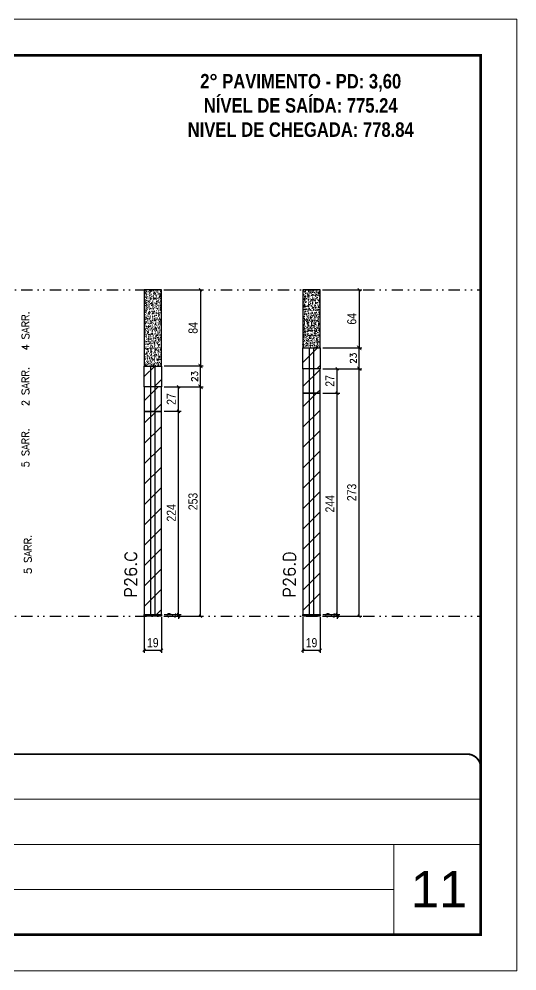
# Model space of a CAD drawing. Extents: x 2949 to 9203, y -16089 to 12527.
# Drawn here: x 7068 to 7618, y 9180 to 10230 of the extents above; entities that cross this region are included whole.
import ezdxf

# ---------------------------------------------------------------- set-up
doc = ezdxf.new("R2010")
doc.units = 0
for name, pattern in [('CONTINUO', [0]), ('DASHED', [0.75, 0.5, -0.25]), ('DIVIDE2', [0.625, 0.25, -0.125, 0, -0.125, 0, -0.125])]:
    doc.linetypes.add(name, pattern=pattern)
for name, color, linetype, lineweight in [('CARIMBO', 255, 'Continuous', 9), ('Folhas', 255, 'Continuous', 9), ('Hachura', 251, 'Continuous', 9), ('SARRAFO DE PRESSAO', 251, 'DASHED', 9), ('Texto Seção', 7, 'Continuous', 15)]:
    doc.layers.add(name, color=color, linetype=linetype, lineweight=lineweight)
for name, color, linetype in [('COTA', 241, 'Continuous'), ('NOMENCLATURA', 7, 'Continuous'), ('Nível', 160, 'Continuous'), ('Painéis', 200, 'Continuous'), ('SARR_2.2x7', 40, 'Continuous')]:
    doc.layers.add(name, color=color, linetype=linetype)
doc.styles.add('ARIAL', font='arial.ttf')
doc.styles.add('COTA TECNICA', font='techl___.ttf', dxfattribs={"height": 10})
doc.styles.add('COTA TECNICA-50', font='techl___.ttf', dxfattribs={"height": 10})
doc.styles.add('REGUA-120', font='ROMANS.shx', dxfattribs={"height": 15})
doc.styles.add('ROMANC', font='techb___.ttf', dxfattribs={"height": 2.5})
doc.styles.add('ROMANS', font='romans.shx')
doc.dimstyles.new('COTA PAINEL-50', dxfattribs={"dimtxt": 10, "dimasz": 3, "dimexe": 3, "dimexo": 3, "dimgap": 3, "dimtad": 1, "dimdec": 1, "dimzin": 12, "dimdsep": 46, "dimtxsty": 'COTA TECNICA-50', "dimblk1": 'OBLIQUE', "dimblk2": 'OBLIQUE', "dimsah": 1, "dimcen": 0.9, "dimclrd": 4, "dimclre": 4, "dimclrt": 240, "dimadec": 1, "dimazin": 3, "dimtfac": 1, "dimtdec": 1, "dimtmove": 0, "dimatfit": 3, "dimfxl": 1, "dimtolj": 1, "dimtzin": 12, "dimarcsym": 0})
doc.dimstyles.new('Cota Paínel', dxfattribs={"dimtxt": 7, "dimasz": 5, "dimexe": 3, "dimexo": 3, "dimgap": 3, "dimtad": 1, "dimdec": 1, "dimzin": 12, "dimdsep": 46, "dimtxsty": 'ROMANS', "dimblk": 'ARCHTICK', "dimcen": 0, "dimclrd": 4, "dimclre": 4, "dimclrt": 1, "dimadec": 1, "dimazin": 3, "dimtfac": 1, "dimtdec": 1, "dimtmove": 0, "dimatfit": 3, "dimldrblk": 'OBLIQUE', "dimfxl": 1, "dimtolj": 1, "dimtzin": 12, "dimarcsym": 0})
doc.dimstyles.new('PAINEL', dxfattribs={"dimtxt": 10, "dimasz": 3, "dimexe": 3, "dimexo": 3, "dimgap": 3, "dimtad": 1, "dimdec": 1, "dimzin": 12, "dimdsep": 46, "dimtxsty": 'COTA TECNICA', "dimblk1": 'OBLIQUE', "dimblk2": 'OBLIQUE', "dimsah": 1, "dimcen": 0.9, "dimclrd": 4, "dimclre": 4, "dimclrt": 240, "dimadec": 1, "dimazin": 3, "dimtfac": 1, "dimtdec": 1, "dimtmove": 0, "dimatfit": 3, "dimfxl": 1, "dimtolj": 1, "dimtzin": 12, "dimarcsym": 0})
pattern_1 = [(45, (-126071.967, -22713.47), (-11.2253202, 11.2253202), [])]

# ---------------------------------------------------------------- blocks, each defined once
blk = doc.blocks.new('9999999999')
at = {"color": 30, "linetype": 'CONTINUO'}
for p, q in [((98564.6, 34379.6), (99584, 34379.6)), ((98564.6, 34329.8), (99488, 34329.8)), ((99584, 34329.8), (99488, 34329.8)), ((99488, 34329.8), (99488, 34230.2)), ((98564.6, 34280), (99488, 34280))]:
    blk.add_line(p, q, dxfattribs=at)
at = {"color": 30, "linetype": 'CONTINUO', "const_width": 2}
blk.add_lwpolyline([(99584, 34230.2), (99584, 34414.4, 0.414214), (99569, 34429.4), (98229, 34429.4, 0.414214), (98214, 34414.4), (98214, 34245.2, 0.414214), (98229, 34230.2), (99584, 34230.2)], format="xyb", dxfattribs=at)
at = {"layer": 'Folhas'}
blk.add_lwpolyline([(98139, 34190.2), (99624, 34190.2), (99624, 35240.2), (98139, 35240.2)], close=True, dxfattribs=at)
at = {"layer": 'Folhas', "color": 30, "const_width": 3}
blk.add_lwpolyline([(98214, 34230.2), (99584, 34230.2), (99584, 35200.2), (98214, 35200.2)], close=True, dxfattribs=at)
blk = doc.blocks.new('_Oblique')
at = {"color": 0, "linetype": 'ByBlock', "lineweight": -2}
blk.add_line((-0.5, -0.5), (0.5, 0.5), dxfattribs=at)
blk = doc.blocks.new('*D301')
at = {"layer": 'COTA', "color": 4, "lineweight": -2, "transparency": 16777216}
for p, q in [((7206.1, 9569.9), (7206.1, 9530.5)), ((7225.1, 9569.9), (7225.1, 9530.5)), ((7206.1, 9533.5), (7225.1, 9533.5))]:
    blk.add_line(p, q, dxfattribs=at)
at = {"layer": 'Defpoints', "color": 0, "transparency": 16777216}
for p in [(7206.1, 9572.9), (7225.1, 9572.9), (7225.1, 9533.5)]:
    blk.add_point(p, dxfattribs=at)
at = {"layer": 'COTA', "color": 4, "lineweight": -2, "transparency": 16777216, "xscale": 3, "yscale": 3, "zscale": 3, "rotation": 180}
blk.add_blockref('_Oblique', (7206.1, 9533.5), dxfattribs=at)
at = {"layer": 'COTA', "color": 4, "lineweight": -2, "transparency": 16777216, "xscale": 3, "yscale": 3, "zscale": 3}
blk.add_blockref('_Oblique', (7225.1, 9533.5), dxfattribs=at)
at = {"layer": 'COTA', "color": 240, "transparency": 16777216, "insert": (7215.6, 9541.6), "char_height": 10, "attachment_point": 5, "style": 'COTA TECNICA'}
blk.add_mtext('\\A1;19', dxfattribs=at)
blk = doc.blocks.new('*D302')
at = {"layer": 'COTA', "color": 4, "lineweight": -2, "transparency": 16777216}
for p, q in [((7228.1, 9823.9), (7271.2, 9823.9)), ((7268.2, 9570.9), (7268.2, 9823.9)), ((7228.1, 9570.9), (7271.2, 9570.9))]:
    blk.add_line(p, q, dxfattribs=at)
at = {"layer": 'Defpoints', "color": 0, "transparency": 16777216}
for p in [(7225.1, 9823.9), (7268.2, 9823.9), (7225.1, 9570.9)]:
    blk.add_point(p, dxfattribs=at)
at = {"layer": 'COTA', "color": 4, "lineweight": -2, "transparency": 16777216, "xscale": 3, "yscale": 3, "zscale": 3}
for p, rotation in [((7268.2, 9823.9), 90), ((7268.2, 9570.9), 270)]:
    blk.add_blockref('_Oblique', p, dxfattribs=dict(at, rotation=rotation))
at = {"layer": 'COTA', "color": 240, "transparency": 16777216, "insert": (7260, 9697.4), "char_height": 10, "attachment_point": 5, "rotation": 90, "style": 'COTA TECNICA'}
blk.add_mtext('\\A1;253', dxfattribs=at)
blk = doc.blocks.new('*D303')
at = {"layer": 'COTA', "color": 4, "lineweight": -2, "transparency": 16777216}
for p, q in [((7228.1, 9572.9), (7247, 9572.9)), ((7228.1, 9570.9), (7247, 9570.9)), ((7244, 9572.9), (7244, 9575.9)), ((7244, 9570.9), (7244, 9572.9)), ((7244, 9570.9), (7244, 9567.9))]:
    blk.add_line(p, q, dxfattribs=at)
at = {"layer": 'Defpoints', "color": 0, "transparency": 16777216}
for p in [(7225.1, 9572.9), (7225.1, 9570.9), (7244, 9572.9)]:
    blk.add_point(p, dxfattribs=at)
at = {"layer": 'COTA', "color": 4, "lineweight": -2, "transparency": 16777216, "xscale": 3, "yscale": 3, "zscale": 3}
for p, rotation in [((7244, 9572.9), 270), ((7244, 9570.9), 90)]:
    blk.add_blockref('_Oblique', p, dxfattribs=dict(at, rotation=rotation))
at = {"layer": 'COTA', "color": 240, "transparency": 16777216, "insert": (7236, 9571.9), "char_height": 10, "attachment_point": 5, "rotation": 90, "style": 'COTA TECNICA-50'}
blk.add_mtext('\\A1;2', dxfattribs=at)
blk = doc.blocks.new('*D338')
at = {"layer": 'COTA', "color": 4, "linetype": 'ByBlock', "lineweight": -2, "transparency": 16777216}
for p, q in [((7228.1, 9930.9), (7271.2, 9930.9)), ((7268.2, 9930.9), (7268.2, 9846.9)), ((7228.1, 9846.9), (7271.2, 9846.9))]:
    blk.add_line(p, q, dxfattribs=at)
at = {"layer": 'Defpoints', "color": 0, "linetype": 'ByBlock', "transparency": 16777216}
for p in [(7225.1, 9930.9), (7225.1, 9846.9), (7268.2, 9846.9)]:
    blk.add_point(p, dxfattribs=at)
at = {"layer": 'COTA', "color": 4, "linetype": 'ByBlock', "lineweight": -2, "transparency": 16777216, "xscale": 3, "yscale": 3, "zscale": 3}
for p, rotation in [((7268.2, 9930.9), 90), ((7268.2, 9846.9), 270)]:
    blk.add_blockref('_Oblique', p, dxfattribs=dict(at, rotation=rotation))
at = {"layer": 'COTA', "color": 240, "linetype": 'ByBlock', "transparency": 16777216, "insert": (7260.1, 9888.9), "char_height": 10, "attachment_point": 5, "rotation": 90, "style": 'COTA TECNICA'}
blk.add_mtext('\\A1;84', dxfattribs=at)
blk = doc.blocks.new('*D339')
at = {"layer": 'COTA', "color": 4, "linetype": 'ByBlock', "lineweight": -2, "transparency": 16777216}
for p, q in [((7228.1, 9796.9), (7247, 9796.9)), ((7244, 9572.9), (7244, 9796.9)), ((7228.1, 9572.9), (7247, 9572.9))]:
    blk.add_line(p, q, dxfattribs=at)
at = {"layer": 'Defpoints', "color": 0, "linetype": 'ByBlock', "transparency": 16777216}
for p in [(7225.1, 9796.9), (7244, 9796.9), (7225.1, 9572.9)]:
    blk.add_point(p, dxfattribs=at)
at = {"layer": 'COTA', "color": 4, "linetype": 'ByBlock', "lineweight": -2, "transparency": 16777216, "xscale": 3, "yscale": 3, "zscale": 3}
for p, rotation in [((7244, 9796.9), 90), ((7244, 9572.9), 270)]:
    blk.add_blockref('_Oblique', p, dxfattribs=dict(at, rotation=rotation))
at = {"layer": 'COTA', "color": 240, "linetype": 'ByBlock', "transparency": 16777216, "insert": (7236, 9684.9), "char_height": 10, "attachment_point": 5, "rotation": 90, "style": 'COTA TECNICA'}
blk.add_mtext('\\A1;224', dxfattribs=at)
blk = doc.blocks.new('*D304')
at = {"layer": 'COTA', "color": 4, "linetype": 'ByBlock', "lineweight": -2, "transparency": 16777216}
for p, q in [((7228.1, 9823.9), (7247, 9823.9)), ((7244, 9796.9), (7244, 9823.9)), ((7228.1, 9796.9), (7247, 9796.9))]:
    blk.add_line(p, q, dxfattribs=at)
at = {"layer": 'Defpoints', "color": 0, "linetype": 'ByBlock', "transparency": 16777216}
for p in [(7225.1, 9823.9), (7244, 9823.9), (7225.1, 9796.9)]:
    blk.add_point(p, dxfattribs=at)
at = {"layer": 'COTA', "color": 4, "linetype": 'ByBlock', "lineweight": -2, "transparency": 16777216, "xscale": 3, "yscale": 3, "zscale": 3}
for p, rotation in [((7244, 9823.9), 90), ((7244, 9796.9), 270)]:
    blk.add_blockref('_Oblique', p, dxfattribs=dict(at, rotation=rotation))
at = {"layer": 'COTA', "color": 240, "linetype": 'ByBlock', "transparency": 16777216, "insert": (7236, 9810.4), "char_height": 10, "attachment_point": 5, "rotation": 90, "style": 'COTA TECNICA'}
blk.add_mtext('\\A1;27', dxfattribs=at)
blk = doc.blocks.new('*D305')
at = {"layer": 'COTA', "color": 4, "lineweight": -2, "transparency": 16777216}
for p, q in [((7381.3, 9569.9), (7381.3, 9530.5)), ((7400.3, 9569.9), (7400.3, 9530.5)), ((7381.3, 9533.5), (7400.3, 9533.5))]:
    blk.add_line(p, q, dxfattribs=at)
at = {"layer": 'Defpoints', "color": 0, "transparency": 16777216}
for p in [(7381.3, 9572.9), (7400.3, 9572.9), (7400.3, 9533.5)]:
    blk.add_point(p, dxfattribs=at)
at = {"layer": 'COTA', "color": 4, "lineweight": -2, "transparency": 16777216, "xscale": 3, "yscale": 3, "zscale": 3, "rotation": 180}
blk.add_blockref('_Oblique', (7381.3, 9533.5), dxfattribs=at)
at = {"layer": 'COTA', "color": 4, "lineweight": -2, "transparency": 16777216, "xscale": 3, "yscale": 3, "zscale": 3}
blk.add_blockref('_Oblique', (7400.3, 9533.5), dxfattribs=at)
at = {"layer": 'COTA', "color": 240, "transparency": 16777216, "insert": (7390.8, 9541.6), "char_height": 10, "attachment_point": 5, "style": 'COTA TECNICA'}
blk.add_mtext('\\A1;19', dxfattribs=at)
blk = doc.blocks.new('*D306')
at = {"layer": 'COTA', "color": 4, "lineweight": -2, "transparency": 16777216}
for p, q in [((7403.3, 9843.9), (7446.4, 9843.9)), ((7443.4, 9570.9), (7443.4, 9843.9)), ((7403.3, 9570.9), (7446.4, 9570.9))]:
    blk.add_line(p, q, dxfattribs=at)
at = {"layer": 'Defpoints', "color": 0, "transparency": 16777216}
for p in [(7400.3, 9843.9), (7443.4, 9843.9), (7400.3, 9570.9)]:
    blk.add_point(p, dxfattribs=at)
at = {"layer": 'COTA', "color": 4, "lineweight": -2, "transparency": 16777216, "xscale": 3, "yscale": 3, "zscale": 3}
for p, rotation in [((7443.4, 9843.9), 90), ((7443.4, 9570.9), 270)]:
    blk.add_blockref('_Oblique', p, dxfattribs=dict(at, rotation=rotation))
at = {"layer": 'COTA', "color": 240, "transparency": 16777216, "insert": (7435.2, 9707.4), "char_height": 10, "attachment_point": 5, "rotation": 90, "style": 'COTA TECNICA'}
blk.add_mtext('\\A1;273', dxfattribs=at)
blk = doc.blocks.new('*D307')
at = {"layer": 'COTA', "color": 4, "lineweight": -2, "transparency": 16777216}
for p, q in [((7403.3, 9572.9), (7422.2, 9572.9)), ((7403.3, 9570.9), (7422.2, 9570.9)), ((7419.2, 9572.9), (7419.2, 9575.9)), ((7419.2, 9570.9), (7419.2, 9572.9)), ((7419.2, 9570.9), (7419.2, 9567.9))]:
    blk.add_line(p, q, dxfattribs=at)
at = {"layer": 'Defpoints', "color": 0, "transparency": 16777216}
for p in [(7400.3, 9572.9), (7400.3, 9570.9), (7419.2, 9572.9)]:
    blk.add_point(p, dxfattribs=at)
at = {"layer": 'COTA', "color": 4, "lineweight": -2, "transparency": 16777216, "xscale": 3, "yscale": 3, "zscale": 3}
for p, rotation in [((7419.2, 9572.9), 270), ((7419.2, 9570.9), 90)]:
    blk.add_blockref('_Oblique', p, dxfattribs=dict(at, rotation=rotation))
at = {"layer": 'COTA', "color": 240, "transparency": 16777216, "insert": (7411.2, 9571.9), "char_height": 10, "attachment_point": 5, "rotation": 90, "style": 'COTA TECNICA-50'}
blk.add_mtext('\\A1;2', dxfattribs=at)
blk = doc.blocks.new('*D340')
at = {"layer": 'COTA', "color": 4, "linetype": 'ByBlock', "lineweight": -2, "transparency": 16777216}
for p, q in [((7403.3, 9930.9), (7446.4, 9930.9)), ((7443.4, 9930.9), (7443.4, 9866.9)), ((7403.3, 9866.9), (7446.4, 9866.9))]:
    blk.add_line(p, q, dxfattribs=at)
at = {"layer": 'Defpoints', "color": 0, "linetype": 'ByBlock', "transparency": 16777216}
for p in [(7400.3, 9930.9), (7400.3, 9866.9), (7443.4, 9866.9)]:
    blk.add_point(p, dxfattribs=at)
at = {"layer": 'COTA', "color": 4, "linetype": 'ByBlock', "lineweight": -2, "transparency": 16777216, "xscale": 3, "yscale": 3, "zscale": 3}
for p, rotation in [((7443.4, 9930.9), 90), ((7443.4, 9866.9), 270)]:
    blk.add_blockref('_Oblique', p, dxfattribs=dict(at, rotation=rotation))
at = {"layer": 'COTA', "color": 240, "linetype": 'ByBlock', "transparency": 16777216, "insert": (7435.3, 9898.9), "char_height": 10, "attachment_point": 5, "rotation": 90, "style": 'COTA TECNICA'}
blk.add_mtext('\\A1;64', dxfattribs=at)
blk = doc.blocks.new('*D341')
at = {"layer": 'COTA', "color": 4, "linetype": 'ByBlock', "lineweight": -2, "transparency": 16777216}
for p, q in [((7403.3, 9816.9), (7422.2, 9816.9)), ((7419.2, 9572.9), (7419.2, 9816.9)), ((7403.3, 9572.9), (7422.2, 9572.9))]:
    blk.add_line(p, q, dxfattribs=at)
at = {"layer": 'Defpoints', "color": 0, "linetype": 'ByBlock', "transparency": 16777216}
for p in [(7400.3, 9816.9), (7419.2, 9816.9), (7400.3, 9572.9)]:
    blk.add_point(p, dxfattribs=at)
at = {"layer": 'COTA', "color": 4, "linetype": 'ByBlock', "lineweight": -2, "transparency": 16777216, "xscale": 3, "yscale": 3, "zscale": 3}
for p, rotation in [((7419.2, 9816.9), 90), ((7419.2, 9572.9), 270)]:
    blk.add_blockref('_Oblique', p, dxfattribs=dict(at, rotation=rotation))
at = {"layer": 'COTA', "color": 240, "linetype": 'ByBlock', "transparency": 16777216, "insert": (7411.1, 9694.9), "char_height": 10, "attachment_point": 5, "rotation": 90, "style": 'COTA TECNICA'}
blk.add_mtext('\\A1;244', dxfattribs=at)
blk = doc.blocks.new('*D308')
at = {"layer": 'COTA', "color": 4, "linetype": 'ByBlock', "lineweight": -2, "transparency": 16777216}
for p, q in [((7403.3, 9843.9), (7422.2, 9843.9)), ((7419.2, 9816.9), (7419.2, 9843.9)), ((7403.3, 9816.9), (7422.2, 9816.9))]:
    blk.add_line(p, q, dxfattribs=at)
at = {"layer": 'Defpoints', "color": 0, "linetype": 'ByBlock', "transparency": 16777216}
for p in [(7400.3, 9843.9), (7419.2, 9843.9), (7400.3, 9816.9)]:
    blk.add_point(p, dxfattribs=at)
at = {"layer": 'COTA', "color": 4, "linetype": 'ByBlock', "lineweight": -2, "transparency": 16777216, "xscale": 3, "yscale": 3, "zscale": 3}
for p, rotation in [((7419.2, 9843.9), 90), ((7419.2, 9816.9), 270)]:
    blk.add_blockref('_Oblique', p, dxfattribs=dict(at, rotation=rotation))
at = {"layer": 'COTA', "color": 240, "linetype": 'ByBlock', "transparency": 16777216, "insert": (7411.1, 9830.4), "char_height": 10, "attachment_point": 5, "rotation": 90, "style": 'COTA TECNICA'}
blk.add_mtext('\\A1;27', dxfattribs=at)
blk = doc.blocks.new('_ArchTick')
at = {"color": 0, "linetype": 'ByBlock', "const_width": 0.15}
blk.add_lwpolyline([(-0.5, -0.5), (0.5, 0.5)], dxfattribs=at)
blk = doc.blocks.new('*D318')
at = {"layer": 'COTA', "color": 4, "lineweight": -2, "transparency": 16777216}
for p, q in [((7228.1, 9846.9), (7271.2, 9846.9)), ((7268.2, 9823.9), (7268.2, 9846.9)), ((7228.1, 9823.9), (7271.2, 9823.9))]:
    blk.add_line(p, q, dxfattribs=at)
at = {"layer": 'Defpoints', "color": 0, "transparency": 16777216}
for p in [(7225.1, 9846.9), (7268.2, 9846.9), (7225.1, 9823.9)]:
    blk.add_point(p, dxfattribs=at)
at = {"layer": 'COTA', "color": 4, "lineweight": -2, "transparency": 16777216, "xscale": 5, "yscale": 5, "zscale": 5}
for p, rotation in [((7268.2, 9846.9), 90), ((7268.2, 9823.9), 270)]:
    blk.add_blockref('_ArchTick', p, dxfattribs=dict(at, rotation=rotation))
at = {"layer": 'COTA', "color": 1, "transparency": 16777216, "insert": (7261.7, 9835.4), "char_height": 7, "attachment_point": 5, "rotation": 90, "style": 'ROMANS'}
blk.add_mtext('\\A1;23', dxfattribs=at)
blk = doc.blocks.new('*D319')
at = {"layer": 'COTA', "color": 4, "lineweight": -2, "transparency": 16777216}
for p, q in [((7403.3, 9866.9), (7446.4, 9866.9)), ((7443.4, 9843.9), (7443.4, 9866.9)), ((7403.3, 9843.9), (7446.4, 9843.9))]:
    blk.add_line(p, q, dxfattribs=at)
at = {"layer": 'Defpoints', "color": 0, "transparency": 16777216}
for p in [(7400.3, 9866.9), (7443.4, 9866.9), (7400.3, 9843.9)]:
    blk.add_point(p, dxfattribs=at)
at = {"layer": 'COTA', "color": 4, "lineweight": -2, "transparency": 16777216, "xscale": 5, "yscale": 5, "zscale": 5}
for p, rotation in [((7443.4, 9866.9), 90), ((7443.4, 9843.9), 270)]:
    blk.add_blockref('_ArchTick', p, dxfattribs=dict(at, rotation=rotation))
at = {"layer": 'COTA', "color": 1, "transparency": 16777216, "insert": (7436.9, 9855.4), "char_height": 7, "attachment_point": 5, "rotation": 90, "style": 'ROMANS'}
blk.add_mtext('\\A1;23', dxfattribs=at)

msp = doc.modelspace()

# ---------------------------------------------------------------- hatches: boundary and pattern name
at = {"layer": 'COTA', "linetype": 'ByBlock'}
h = msp.add_hatch(dxfattribs=at)
h.set_pattern_fill('AR-CONC', color=256, scale=0.03)
h.set_pattern_definition([(50, (-124520.9743, -19284.545), (5.46554007, -0.47817257), [0.5715, -6.2865]), (355, (-124520.9743, -19284.545), (-1.05730264, 5.73170536), [0.4572, -5.02921753]), (100.4514447, (-124520.519, -19284.585), (4.40823741, 5.25353256), [0.48570026, -5.34270734]), (46.1842, (-124520.974, -19283.021), (8.13237123, -1.26126984), [0.85725, -9.42975]), (96.6355576, (-124520.2966, -19283.126), (7.122124, 7.42278374), [0.7285507, -8.01406824]), (351.184151, (-124520.974, -19283.021), (7.122124, 7.42278374), [0.685799, -7.54379196]), (21, (-124520.2123, -19283.402), (4.54843174, -3.06795595), [0.5715, -6.2865]), (326, (-124520.2123, -19283.402), (1.85406085, 5.52563898), [0.4572, -5.0292]), (71.451445, (-124519.833, -19283.658), (6.40249258, 2.45768307), [0.48570026, -5.34269813]), (37.5, (-124520.9743, -19284.5452), (0.092658098, 2.536651166), [0, -4.96824, 0, -5.1054, 0, -5.04825]), (7.5, (-124520.9743, -19284.5452), (2.004589875, 3.005417245), [0, -2.91084, 0, -4.85394, 0, -1.92405]), (327.5, (-124522.6736, -19284.5452), (4.067717855, -0.17186232), [0, -1.905, 0, -5.9436, 0, -7.8867]), (317.5, (-124523.4356, -19284.5452), (4.44387544, 0.76279473), [0, -2.4765, 0, -3.94716, 0, -5.6007])])
h.paths.add_polyline_path([(7206.13, 9846.87), (7225.13, 9846.87), (7225.13, 9930.87), (7206.13, 9930.87)])
h = msp.add_hatch(dxfattribs=at)
h.set_pattern_fill('AR-CONC', color=256, scale=0.03)
h.set_pattern_definition([(50, (-124368.8017, -19284.545), (5.46554007, -0.47817257), [0.5715, -6.2865]), (355, (-124368.8017, -19284.545), (-1.05730264, 5.73170536), [0.4572, -5.02921753]), (100.4514447, (-124368.346, -19284.585), (4.40823741, 5.25353256), [0.48570026, -5.34270734]), (46.1842, (-124368.8017, -19283.021), (8.13237123, -1.26126984), [0.85725, -9.42975]), (96.6355576, (-124368.124, -19283.126), (7.122124, 7.42278374), [0.7285507, -8.01406824]), (351.184151, (-124368.802, -19283.021), (7.122124, 7.42278374), [0.685799, -7.54379196]), (21, (-124368.0397, -19283.402), (4.54843174, -3.06795595), [0.5715, -6.2865]), (326, (-124368.0397, -19283.402), (1.85406085, 5.52563898), [0.4572, -5.0292]), (71.451445, (-124367.6606, -19283.658), (6.40249258, 2.45768307), [0.48570026, -5.34269813]), (37.5, (-124368.8017, -19284.5452), (0.092658098, 2.536651166), [0, -4.96824, 0, -5.1054, 0, -5.04825]), (7.5, (-124368.8017, -19284.5452), (2.004589875, 3.005417245), [0, -2.91084, 0, -4.85394, 0, -1.92405]), (327.5, (-124370.501, -19284.5452), (4.067717855, -0.17186232), [0, -1.905, 0, -5.9436, 0, -7.8867]), (317.5, (-124371.263, -19284.5452), (4.44387544, 0.76279473), [0, -2.4765, 0, -3.94716, 0, -5.6007])])
h.paths.add_polyline_path([(7381.3, 9866.87), (7400.3, 9866.87), (7400.3, 9930.87), (7381.3, 9930.87)])
at = {"layer": 'Hachura'}
h = msp.add_hatch(dxfattribs=at)
h.set_pattern_fill('ANSI31', color=256, scale=5)
h.paths.add_polyline_path([(7400.3, 9866.87), (7381.3, 9866.87), (7381.3, 9843.87), (7400.3, 9843.87)])
h = msp.add_hatch(dxfattribs=at)
h.set_pattern_fill('ANSI31', color=256, scale=5)
h.set_pattern_definition([(45, (0, -20), (-11.22532, 11.22532), [])])
h.paths.add_polyline_path([(7225.13, 9823.87), (7225.13, 9846.87), (7206.13, 9846.87), (7206.13, 9823.87)])
at = {"layer": 'Hachura', "linetype": 'ByBlock'}
h = msp.add_hatch(dxfattribs=at)
h.set_pattern_fill('ANSI31', color=256, scale=5)
h.set_pattern_definition(pattern_1)
h.paths.add_polyline_path([(7400.3, 9843.87), (7381.3, 9843.87), (7381.3, 9816.87), (7400.3, 9816.87)])
h = msp.add_hatch(dxfattribs=at)
h.set_pattern_fill('ANSI31', color=256, scale=5)
h.set_pattern_definition([(45, (-126071.967, -22733.47), (-11.2253202, 11.2253202), [])])
h.paths.add_polyline_path([(7225.13, 9823.87), (7206.13, 9823.87), (7206.13, 9796.87), (7225.13, 9796.87)])
h = msp.add_hatch(dxfattribs=at)
h.set_pattern_fill('ANSI31', color=256, scale=5)
h.set_pattern_definition(pattern_1)
h.paths.add_polyline_path([(7400.3, 9816.87), (7381.3, 9816.87), (7381.3, 9572.87), (7400.3, 9572.87)])
h = msp.add_hatch(dxfattribs=at)
h.set_pattern_fill('ANSI31', color=256, scale=5)
h.set_pattern_definition(pattern_1)
h.paths.add_polyline_path([(7206.13, 9572.87), (7225.13, 9572.87), (7225.13, 9796.87), (7206.13, 9796.87)])

# ---------------------------------------------------------------- linework, layer by layer
at = {"layer": 'COTA', "linetype": 'ByBlock'}
for points in [[(7206.13, 9846.87), (7225.13, 9846.87), (7225.13, 9930.87), (7206.13, 9930.87)], [(7381.3, 9866.87), (7400.3, 9866.87), (7400.3, 9930.87), (7381.3, 9930.87)]]:
    msp.add_lwpolyline(points, close=True, dxfattribs=at)
at = {"layer": 'Nível', "color": 4, "linetype": 'DIVIDE2', "ltscale": 50}
for p, q in [((6567.19, 9930.87), (7577.53, 9930.87)), ((6567.19, 9570.87), (7577.53, 9570.87))]:
    msp.add_line(p, q, dxfattribs=at)
at = {"layer": 'Painéis'}
for p, q in [((7400.3, 9843.87), (7381.3, 9843.87)), ((7381.3, 9843.87), (7381.3, 9816.87)), ((7400.3, 9816.87), (7400.3, 9843.87)), ((7225.13, 9823.87), (7206.13, 9823.87)), ((7206.13, 9823.87), (7206.13, 9796.87)), ((7225.13, 9796.87), (7225.13, 9823.87)), ((7400.3, 9816.87), (7381.3, 9816.87)), ((7381.3, 9816.87), (7381.3, 9572.87)), ((7381.3, 9816.87), (7400.3, 9816.87)), ((7400.3, 9572.87), (7400.3, 9816.87)), ((7225.13, 9796.87), (7206.13, 9796.87)), ((7206.13, 9796.87), (7206.13, 9572.87)), ((7206.13, 9796.87), (7225.13, 9796.87)), ((7225.13, 9572.87), (7225.13, 9796.87)), ((7206.13, 9572.87), (7225.13, 9572.87)), ((7381.3, 9572.87), (7400.3, 9572.87))]:
    msp.add_line(p, q, dxfattribs=at)
for points in [[(7381.3, 9866.87), (7400.3, 9866.87), (7400.3, 9843.87), (7381.3, 9843.87)], [(7206.13, 9846.87), (7225.13, 9846.87), (7225.13, 9823.87), (7206.13, 9823.87)], [(7206.13, 9572.87), (7225.13, 9572.87), (7225.13, 9570.87), (7206.13, 9570.87)], [(7381.3, 9572.87), (7400.3, 9572.87), (7400.3, 9570.87), (7381.3, 9570.87)]]:
    msp.add_lwpolyline(points, close=True, dxfattribs=at)
at = {"layer": 'SARR_2.2x7'}
for p, q in [((7388.3, 9866.87), (7388.3, 9843.87)), ((7393.3, 9844.03), (7393.3, 9866.87)), ((7213.13, 9846.87), (7213.13, 9823.87)), ((7218.13, 9824.03), (7218.13, 9846.87)), ((7388.3, 9843.87), (7388.3, 9572.87)), ((7393.3, 9572.87), (7393.3, 9843.87)), ((7213.13, 9823.87), (7213.13, 9572.87)), ((7218.13, 9572.87), (7218.13, 9823.87))]:
    msp.add_line(p, q, dxfattribs=at)

# ---------------------------------------------------------------- block references
at = {"layer": 'SARRAFO DE PRESSAO', "color": 6, "linetype": 'ByBlock'}
msp.add_blockref('9999999999', (-92006.44, -25010.62), dxfattribs=at)

# ---------------------------------------------------------------- texts
at = {"layer": 'CARIMBO', "style": 'ARIAL'}
msp.add_text('11', height=40, dxfattribs=at).set_placement((7500.39, 9249.73))
at = {"layer": 'NOMENCLATURA', "color": 2, "insert": (7378.86, 10195.65), "char_height": 16, "attachment_point": 2, "style": 'ROMANC'}
msp.add_mtext_dynamic_manual_height_columns('\\P2° PAVIMENTO - PD: 3,60\\PNÍVEL DE SAÍDA: 775.24\\PNIVEL DE CHEGADA: 778.84', width=300.2766, gutter_width=1, heights=[0], dxfattribs=at)
at = {"layer": 'Texto Seção', "linetype": 'Continuous', "style": 'ROMANS'}
for s, p in [('4 SARR.', (7079.05, 9864)), ('2 SARR.', (7079.05, 9802.61)), ('5 SARR.', (7079.05, 9735.09)), ('5 SARR.', (7081.76, 9617.49))]:
    msp.add_text(s, height=8, rotation=90, dxfattribs=at).set_placement(p)
at = {"layer": 'Texto Seção', "char_height": 13, "width": 285.3299, "attachment_point": 7, "rotation": 90, "style": 'REGUA-120'}
for s, insert in [('P26.C', (7197.8, 9591.34)), ('P26.D', (7372.97, 9591.34))]:
    msp.add_mtext(s, dxfattribs=dict(at, insert=insert))

# ---------------------------------------------------------------- dimensions: what is measured, and where the dimension line sits
at = {"layer": 'COTA', "linetype": 'ByBlock'}
for base, p1, p2, picture, middle in [((7268.21, 9846.87), (7225.13, 9930.87), (7225.13, 9846.87), '*D338', (7260.12, 9888.87)), ((7443.38, 9866.87), (7400.3, 9930.87), (7400.3, 9866.87), '*D340', (7435.28, 9898.87)), ((7419.21, 9816.87), (7400.3, 9572.87), (7400.3, 9816.87), '*D341', (7411.13, 9694.87)), ((7244.03, 9796.87), (7225.13, 9572.87), (7225.13, 9796.87), '*D339', (7235.96, 9684.87))]:
    dim = msp.add_linear_dim(base=base, p1=p1, p2=p2, angle=90, dimstyle='PAINEL', dxfattribs=at)
    dim.commit()
    dim.dimension.update_dxf_attribs({"geometry": picture, "text_midpoint": middle})
at = {"layer": 'COTA'}
for base, p1, p2, picture, middle in [((7443.38, 9866.87), (7400.3, 9843.87), (7400.3, 9866.87), '*D319', (7436.88, 9855.37)), ((7268.21, 9846.87), (7225.13, 9823.87), (7225.13, 9846.87), '*D318', (7261.71, 9835.37))]:
    dim = msp.add_linear_dim(base=base, p1=p1, p2=p2, angle=90, dimstyle='Cota Paínel', dxfattribs=at)
    dim.commit()
    dim.dimension.update_dxf_attribs({"geometry": picture, "text_midpoint": middle})
for base, p1, p2, picture, middle in [((7443.38, 9843.87), (7400.3, 9570.87), (7400.3, 9843.87), '*D306', (7435.16, 9707.37)), ((7268.21, 9823.87), (7225.13, 9570.87), (7225.13, 9823.87), '*D302', (7259.99, 9697.37))]:
    dim = msp.add_linear_dim(base=base, p1=p1, p2=p2, angle=90, dimstyle='PAINEL', override={"dimarcsym": 2}, dxfattribs=at)
    dim.commit()
    dim.dimension.update_dxf_attribs({"geometry": picture, "text_midpoint": middle})
at = {"layer": 'COTA', "linetype": 'ByBlock'}
for base, p1, p2, picture, middle in [((7419.21, 9843.87), (7400.3, 9816.87), (7400.3, 9843.87), '*D308', (7411.13, 9830.37)), ((7244.03, 9823.87), (7225.13, 9796.87), (7225.13, 9823.87), '*D304', (7235.96, 9810.37))]:
    dim = msp.add_linear_dim(base=base, p1=p1, p2=p2, angle=90, dimstyle='PAINEL', override={"dimtmove": 1}, dxfattribs=at)
    dim.commit()
    dim.dimension.update_dxf_attribs({"geometry": picture, "text_midpoint": middle})
at = {"layer": 'COTA'}
for base, p1, p2, picture, middle in [((7225.13, 9533.52), (7206.13, 9572.87), (7225.13, 9572.87), '*D301', (7215.63, 9541.61)), ((7400.3, 9533.52), (7381.3, 9572.87), (7400.3, 9572.87), '*D305', (7390.8, 9541.61))]:
    dim = msp.add_linear_dim(base=base, p1=p1, p2=p2, dimstyle='PAINEL', override={"dimarcsym": 2}, dxfattribs=at)
    dim.commit()
    dim.dimension.update_dxf_attribs({"geometry": picture, "text_midpoint": middle})
for base, p1, p2, picture, middle in [((7244.03, 9572.87), (7225.13, 9570.87), (7225.13, 9572.87), '*D303', (7244.03, 9571.87)), ((7419.21, 9572.87), (7400.3, 9570.87), (7400.3, 9572.87), '*D307', (7419.21, 9571.87))]:
    dim = msp.add_linear_dim(base=base, p1=p1, p2=p2, angle=90, dimstyle='COTA PAINEL-50', dxfattribs=at)
    dim.commit()
    dim.dimension.update_dxf_attribs({"geometry": picture, "text_midpoint": middle, "dimtype": 160})

doc.saveas('drawing.dxf')
